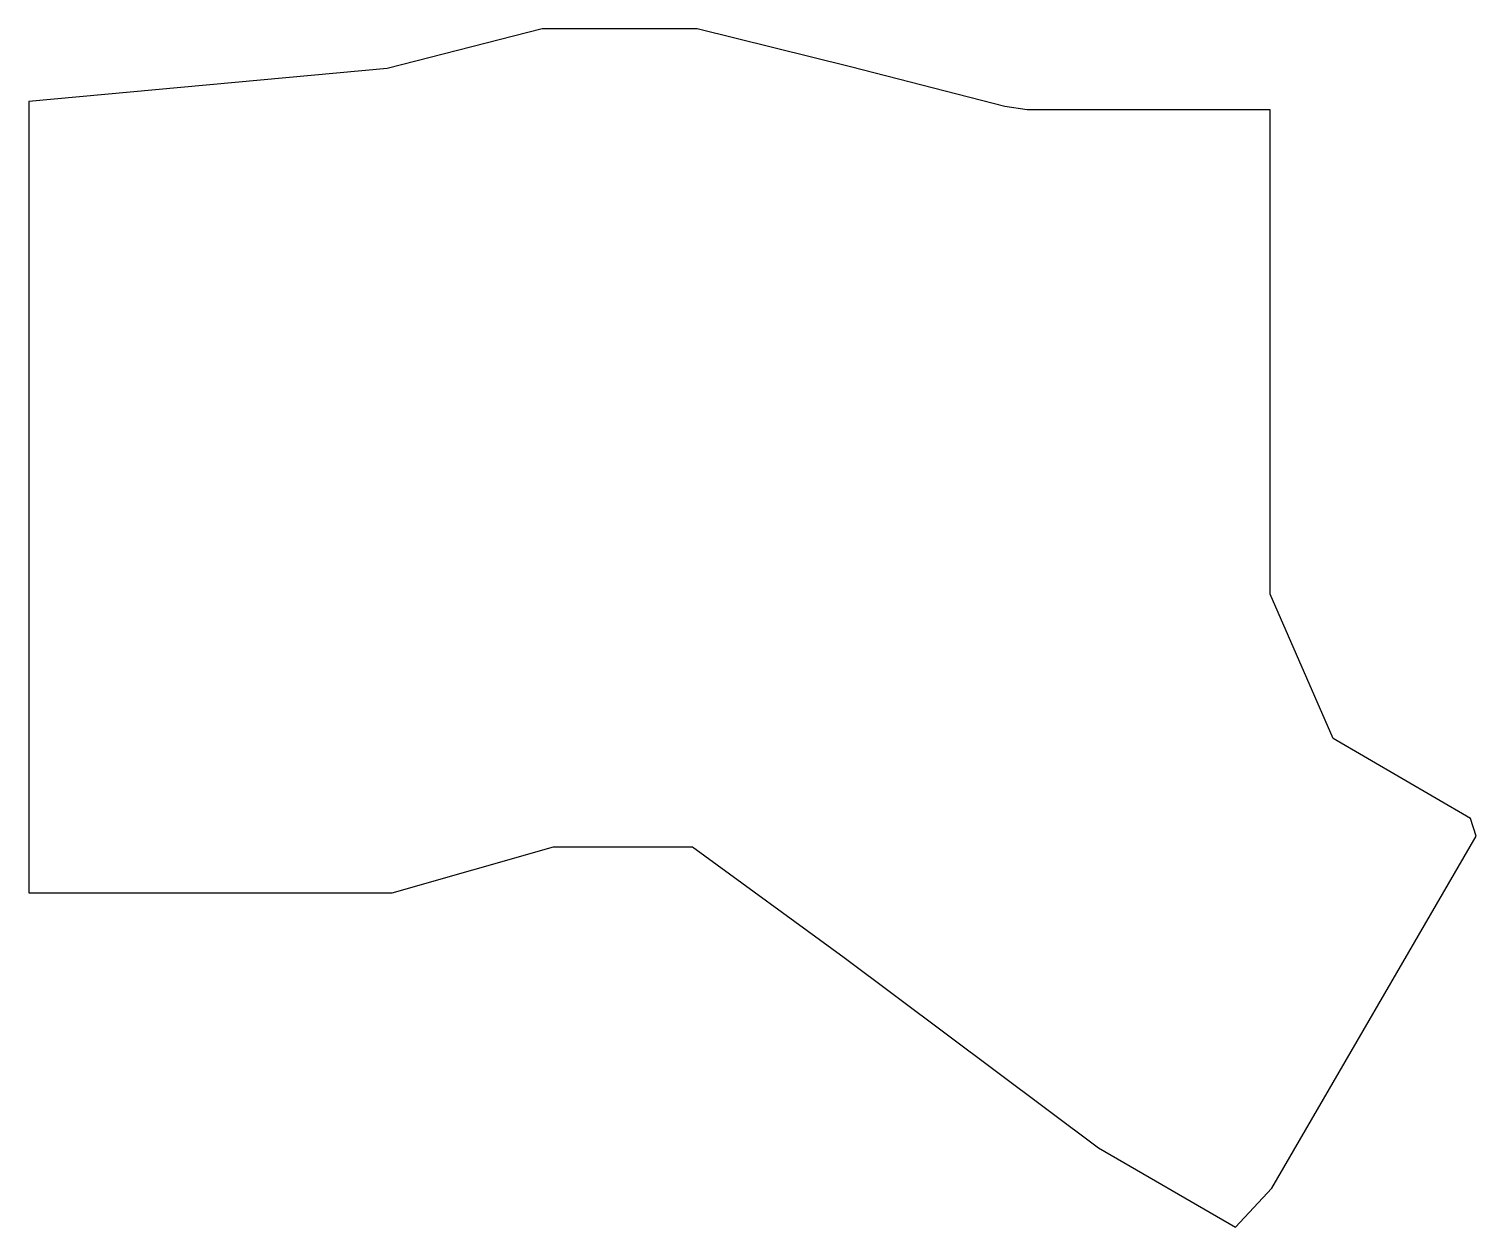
# Model space of a CAD drawing. Extents: x 41 to 220, y -195 to -47.
import ezdxf

# ---------------------------------------------------------------- set-up
doc = ezdxf.new("R2010")
doc.units = 0
doc.layers.add('BLACK', color=7, linetype='CONTINUOUS')

msp = doc.modelspace()

# ---------------------------------------------------------------- linework, layer by layer
at = {"layer": 'BLACK', "linetype": 'CONTINUOUS'}
for p, q in [((104.6, -47), (85.4, -51.9)), ((123.8, -47), (104.6, -47)), ((142.8, -51.7), (123.8, -47)), ((85.4, -51.9), (41, -56)), ((161.9, -56.6), (142.8, -51.7)), ((41, -56), (41, -154)), ((164.7, -57), (161.9, -56.6)), ((194.8, -57), (164.7, -57)), ((194.8, -110.8), (194.8, -57)), ((194.8, -117), (194.8, -110.8)), ((202.6, -134.9), (194.8, -117)), ((219.6, -144.8), (202.6, -134.9)), ((220.3, -147), (219.6, -144.8)), ((195, -190.6), (220.3, -147)), ((86, -154), (106, -148.3)), ((106, -148.3), (123.2, -148.3)), ((123.2, -148.3), (142, -162)), ((41, -154), (86, -154)), ((142, -162), (173.5, -185.6)), ((173.5, -185.6), (190.5, -195.4)), ((190.5, -195.4), (195, -190.6))]:
    msp.add_line(p, q, dxfattribs=at)

doc.saveas('drawing.dxf')
